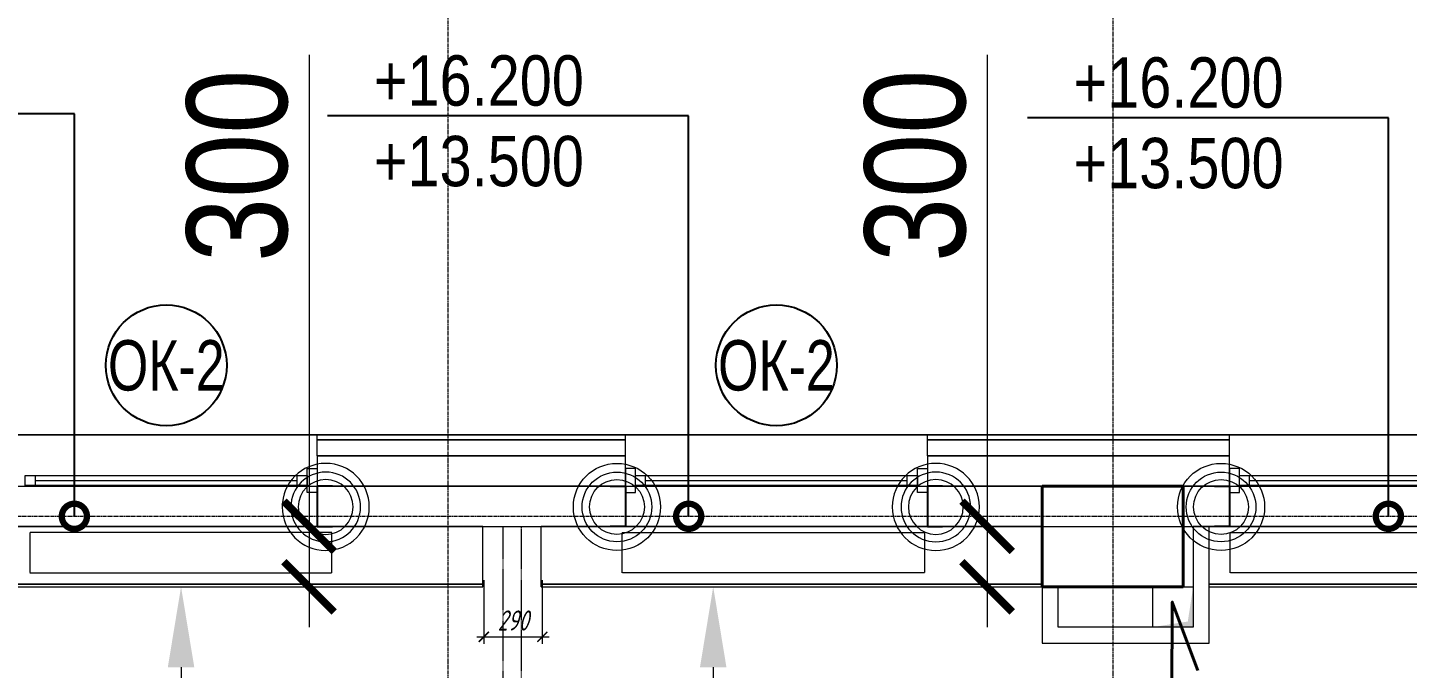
# Model space of a CAD drawing. Header units: millimetres. Extents: x -65509 to 912790, y 446 to 713294.
# Drawn here: x 460712 to 467565, y 596428 to 599611 of the extents above; entities that cross this region are included whole.
import ezdxf
from ezdxf import colors
from ezdxf.entities.mleader import LeaderData, LeaderLine
from ezdxf.enums import TextEntityAlignment as Align
from ezdxf.math import Vec2, Vec3

# ---------------------------------------------------------------- set-up
doc = ezdxf.new("R2010")
doc.units = ezdxf.units.MM
for name, pattern in [('ADSK_Невидимые', [5, 3, -2]), ('CENTER2', [28.575, 19.05, -3.175, 3.175, -3.175]), ('HIDDEN2', [4.7625, 3.175, -1.5875])]:
    doc.linetypes.add(name, pattern=pattern)
doc.layers.get('Defpoints').update_dxf_attribs({"color": 250})
for name, color, linetype, lineweight in [('A-Wall_Материал_Газоблок_Контур', 250, 'Continuous', 0), ('АР_Колонны', 250, 'Continuous', 30), ('АР_Окна', 250, 'Continuous', 5), ('АР_Окна марка', 250, 'Continuous', 9), ('АР_Размеры обшивки', 250, 'Continuous', 5), ('АР_Стены ЖБ', 250, 'Continuous', 35), ('АР_Стены ПЕНОблок', 250, 'Continuous', 20), ('АР_Тонкая', 250, 'Continuous', 5), ('АР_Утеплитель', 250, 'Continuous', 0), ('ВК_Шахты', 250, 'Continuous', 9), ('КМ_Фахверки', 250, 'Continuous', 25), ('Марка окна', 250, 'Continuous', 25), ('Размеры зашивки ГКЛ', 250, 'Continuous', 0), ('РД_Воронки с кровли', 250, 'Continuous', 18), ('РД_Оси_100', 250, 'Continuous', 0), ('ТХ_Оборудование', 250, 'Continuous', 9)]:
    doc.layers.add(name, color=color, linetype=linetype, lineweight=lineweight)
doc.layers.add('АР_Делит', color=250, linetype='Continuous', lineweight=0, plot=False)
doc.layers.add('АР_Отопительные приборы', color=1, linetype='HIDDEN2', lineweight=0, true_color=0xff0000)
doc.layers.add('Зашивка радиаторов тип 2 (файерборд 2 слоя_керамогранит)', color=7, linetype='Continuous', lineweight=0, true_color=0xf40101)
doc.styles.add('Arial_09', font='ARIALN.TTF', dxfattribs={"width": 0.9})
doc.styles.add('Isocpeur3', font='isocpeur.ttf')
doc.styles.add('style1', font='ARIALN.TTF')
doc.styles.add('T_dim', font='romans.shx', dxfattribs={"width": 0.7, "oblique": 15})
doc.dimstyles.new('1-50', dxfattribs={"dimscale": 50, "dimtxt": 2, "dimasz": 1, "dimexe": 0.7, "dimexo": 0.6, "dimtad": 1, "dimdec": 0, "dimlfac": -1, "dimtxsty": 'T_dim', "dimblk1": 'ARCHTICK', "dimblk2": 'ARCHTICK', "dimsah": 1, "dimcen": 0, "dimdle": 0.7, "dimclrd": 256, "dimclre": 256, "dimadec": 0, "dimazin": 0, "dimtfac": 1, "dimtdec": 0, "dimtmove": 1, "dimatfit": 3, "dimfxl": 25, "dimlwd": -1, "dimlwe": -1, "dimarcsym": 2})
doc.dimstyles.new('Dim200_ареал', dxfattribs={"dimscale": 100, "dimtxt": 5, "dimasz": 2.5, "dimexe": 2, "dimexo": 2, "dimgap": 1, "dimtad": 1, "dimzin": 12, "dimdsep": 46, "dimtxsty": 'style1', "dimblk": 'ARCHTICK', "dimcen": 3, "dimdle": 2, "dimclrd": 256, "dimclre": 256, "dimaunit": 1, "dimadec": 0, "dimazin": 3, "dimtfac": 1, "dimtmove": 1, "dimatfit": 3, "dimldrblk": 'OPEN30', "dimfxl": 5, "dimfxlon": 1, "dimtolj": 1, "dimtzin": 0, "dimlwd": 9, "dimlwe": 9, "dimarcsym": 0})

# ---------------------------------------------------------------- blocks, each defined once
blk = doc.blocks.new('_DotSmall')
at = {"color": 0, "linetype": 'ByBlock', "const_width": 0.5}
blk.add_lwpolyline([(-0.0625, 0, 1), (0.0625, 0, 1)], format="xyb", close=True, dxfattribs=at)
blk = doc.blocks.new('Ф_пеноблок 200')
at = {"layer": 'АР_Делит', "color": 1}
for radius in [216.3, 173, 136.2]:
    blk.add_circle((103.4, -41.9), radius, dxfattribs=at)
at = {"layer": 'КМ_Фахверки'}
blk.add_lwpolyline([(0, -75), (0, 0), (200, 0), (200, -75)], dxfattribs=at)
blk = doc.blocks.new('otv')
at = {"linetype": 'Continuous'}
blk.add_lwpolyline([(0, -1), (0, 0), (1, 0), (1, -1)], close=True, dxfattribs=at)
blk.add_solid([(0, -1), (0, 0), (0.135, -0.137), (1, 0)], dxfattribs=at)
blk = doc.blocks.new('СОШ_2200_АР_ОСИ_М100_28.05.24')
at = {"layer": 'РД_Оси_100', "linetype": 'CENTER2'}
for p, q in [((73200, -6155), (73200, 139938.679)), ((-5954.958, 90900), (119910, 90900))]:
    blk.add_line(p, q, dxfattribs=at)
blk.add_lwpolyline([(76500, 139938.679), (76500, -6155)], dxfattribs=at)
blk = doc.blocks.new('_ArchTick')
at = {"color": 0, "linetype": 'ByBlock', "const_width": 0.15}
blk.add_lwpolyline([(-0.5, -0.5), (0.5, 0.5)], dxfattribs=at)
blk = doc.blocks.new('*D823')
at = {"layer": 'Defpoints', "color": 0, "lineweight": 25, "transparency": 16777216}
for p in [(462978.2, 596896.9), (463268.2, 596896.9), (463268.2, 596584.6)]:
    blk.add_point(p, dxfattribs=at)
at = {"layer": 'АР_Делит', "color": 0, "transparency": 16777216}
for p, q in [((462978.2, 596866.9), (462978.2, 596549.6)), ((463268.2, 596866.9), (463268.2, 596549.6)), ((462943.2, 596584.6), (463303.2, 596584.6))]:
    blk.add_line(p, q, dxfattribs=at)
at = {"layer": 'АР_Делит', "color": 0, "transparency": 16777216, "xscale": 50, "yscale": 50, "zscale": 50, "rotation": 180}
blk.add_blockref('_ArchTick', (462978.2, 596584.6), dxfattribs=at)
at = {"layer": 'АР_Делит', "color": 0, "transparency": 16777216, "xscale": 50, "yscale": 50, "zscale": 50}
blk.add_blockref('_ArchTick', (463268.2, 596584.6), dxfattribs=at)
at = {"layer": 'АР_Делит', "color": 0, "transparency": 16777216, "insert": (463123.2, 596665.8), "char_height": 100, "attachment_point": 5, "style": 'T_dim'}
blk.add_mtext('290', dxfattribs=at)
blk = doc.blocks.new('Bottom_R_1500')
at = {"layer": 'АР_Отопительные приборы'}
blk.add_lwpolyline([(-750, -100), (750, -100), (750, 100), (-750, 100)], close=True, dxfattribs=at)
blk = doc.blocks.new('Bottom_L_1500')
at = {"layer": 'АР_Отопительные приборы'}
blk.add_lwpolyline([(750, -100), (-750, -100), (-750, 100), (750, 100)], close=True, dxfattribs=at)
blk = doc.blocks.new('Bottom_L_1200')
at = {"layer": 'АР_Отопительные приборы'}
blk.add_lwpolyline([(600, -100), (-600, -100), (-600, 100), (600, 100)], close=True, dxfattribs=at)
blk = doc.blocks.new('*D774')
at = {"layer": 'Defpoints', "color": 0, "lineweight": 25, "transparency": 16777216}
for p in [(461854.6, 597133.3), (461854.6, 596833.3), (462110, 596833.3)]:
    blk.add_point(p, dxfattribs=at)
at = {"layer": 'АР_Размеры обшивки', "lineweight": 9, "transparency": 16777216}
for p, q in [((462110, 599476.3), (462110, 597133.3)), ((462110, 597333.3), (462110, 596633.3)), ((462054.6, 597133.3), (462310, 597133.3)), ((462054.6, 596833.3), (462310, 596833.3))]:
    blk.add_line(p, q, dxfattribs=at)
at = {"layer": 'АР_Размеры обшивки', "lineweight": 9, "transparency": 16777216, "xscale": 250, "yscale": 250, "zscale": 250}
for p, rotation in [((462110, 597133.3), 90), ((462110, 596833.3), 270)]:
    blk.add_blockref('_ArchTick', p, dxfattribs=dict(at, rotation=rotation))
at = {"layer": 'АР_Размеры обшивки', "color": 0, "transparency": 16777216, "insert": (461754.7, 598924.3), "char_height": 500, "attachment_point": 5, "rotation": 90, "style": 'style1'}
blk.add_mtext('\\A1;300', dxfattribs=at)
blk = doc.blocks.new('_Open30')
at = {"color": 0, "linetype": 'ByBlock', "lineweight": -2}
for p, q in [((-1, 0.268), (0, 0)), ((0, 0), (-1, -0.268)), ((0, 0), (-1, 0))]:
    blk.add_line(p, q, dxfattribs=at)
blk = doc.blocks.new('*D775')
at = {"layer": 'Defpoints', "color": 0, "lineweight": 25, "transparency": 16777216}
for p in [(465221.9, 597133.3), (465221.9, 596833.3), (465477.3, 596833.3)]:
    blk.add_point(p, dxfattribs=at)
at = {"layer": 'АР_Размеры обшивки', "lineweight": 9, "transparency": 16777216}
for p, q in [((465477.3, 599476.3), (465477.3, 597133.3)), ((465477.3, 597333.3), (465477.3, 596633.3)), ((465421.9, 597133.3), (465677.3, 597133.3)), ((465421.9, 596833.3), (465677.3, 596833.3))]:
    blk.add_line(p, q, dxfattribs=at)
at = {"layer": 'АР_Размеры обшивки', "lineweight": 9, "transparency": 16777216, "xscale": 250, "yscale": 250, "zscale": 250}
for p, rotation in [((465477.3, 597133.3), 90), ((465477.3, 596833.3), 270)]:
    blk.add_blockref('_ArchTick', p, dxfattribs=dict(at, rotation=rotation))
at = {"layer": 'АР_Размеры обшивки', "color": 0, "transparency": 16777216, "insert": (465122, 598924.3), "char_height": 500, "attachment_point": 5, "rotation": 90, "style": 'style1'}
blk.add_mtext('\\A1;300', dxfattribs=at)
blk = doc.blocks.new('МОК-Наименование')
at = {"layer": 'Defpoints'}
blk.add_circle((0, 0), 3, dxfattribs=at)
at = {"color": 0, "linetype": 'ByBlock', "lineweight": -2, "style": 'Isocpeur3', "width": 0.8, "flags": 4}
blk.add_attdef('АР-ОКНО:НАИМЕНОВАНИЕ', text='', height=2.5, dxfattribs=at).set_placement((0, 0), align=Align.MIDDLE)

msp = doc.modelspace()

# ---------------------------------------------------------------- linework, layer by layer
at = {"layer": 'АР_Делит'}
msp.add_lwpolyline([(434845.882, 574628.318), (434845.882, 597588.318), (504555.882, 597588.318)], dxfattribs=at)
at = {"layer": 'АР_Колонны', "linetype": 'HIDDEN2', "lineweight": 25}
msp.add_line((466450.882, 596833.318), (465750.882, 596833.318), dxfattribs=at)
at = {"layer": 'АР_Колонны', "linetype": 'Continuous', "lineweight": 35}
msp.add_line((465750.882, 596833.318), (466450.882, 596833.318), dxfattribs=at)
at = {"layer": 'АР_Окна', "linetype": 'Continuous', "lineweight": 5}
for p, q in [((462050.882, 597335.818), (462050.882, 597385.818)), ((465080.882, 597335.818), (465080.882, 597385.818))]:
    msp.add_line(p, q, dxfattribs=at)
for points in [[(462100.882, 597420.818), (462150.882, 597420.818), (462150.882, 597300.818), (462100.882, 597300.818)], [(465130.882, 597420.818), (465180.882, 597420.818), (465180.882, 597300.818), (465130.882, 597300.818)]]:
    msp.add_lwpolyline(points, close=True, dxfattribs=at)
at = {"layer": 'АР_Стены ЖБ', "linetype": 'Continuous', "lineweight": 40}
msp.add_line((465750.882, 596833.318), (466450.882, 596833.318), dxfattribs=at)
at = {"layer": 'АР_Стены ПЕНОблок', "linetype": 'Continuous', "lineweight": 20}
for p, q in [((462150.882, 597333.318), (462150.882, 597133.318)), ((465180.882, 597333.318), (465180.882, 597133.318)), ((465830.882, 596833.336), (465750.882, 596833.336)), ((465750.882, 596833.336), (465750.882, 596553.318)), ((465830.882, 596633.318), (465830.882, 596833.336)), ((466500.882, 596633.318), (465830.882, 596633.318)), ((465750.882, 596553.318), (466580.882, 596553.318))]:
    msp.add_line(p, q, dxfattribs=at)
at = {"layer": 'АР_Тонкая', "linetype": 'Continuous', "lineweight": 5}
for p, q in [((462150.882, 597483.318), (462150.882, 597588.318)), ((465180.882, 597483.318), (465180.882, 597588.318))]:
    msp.add_line(p, q, dxfattribs=at)
at = {"layer": 'АР_Утеплитель', "linetype": 'Continuous', "lineweight": 0}
for p, q in [((462150.882, 597483.318), (462150.882, 597333.318)), ((465180.882, 597483.318), (465180.882, 597333.318))]:
    msp.add_line(p, q, dxfattribs=at)
at = {"layer": 'Зашивка радиаторов тип 2 (файерборд 2 слоя_керамогранит)', "linetype": 'Continuous', "lineweight": 0}
for p, q in [((460650.881, 596845.818), (462973.215, 596845.811)), ((462973.215, 596845.811), (460650.881, 596845.818)), ((463263.216, 596845.811), (465750.883, 596845.818)), ((465750.883, 596845.818), (463263.216, 596845.811)), ((466580.882, 596845.818), (471750.882, 596845.818)), ((471750.882, 596845.818), (466580.882, 596845.818)), ((460650.881, 596833.318), (462973.214, 596833.311)), ((463263.216, 596833.311), (465750.883, 596833.318)), ((466580.882, 596833.318), (471750.882, 596833.318))]:
    msp.add_line(p, q, dxfattribs=at)
at = {"layer": 'РД_Воронки с кровли', "lineweight": 40}
msp.add_lwpolyline([(466392.382, 595826.387), (466396.38, 596757.344), (466524.321, 596417.724)], dxfattribs=at)

# ---------------------------------------------------------------- block references
at = {"layer": 'АР_Окна марка', "linetype": 'Continuous', "lineweight": 9}
ref = msp.add_blockref('МОК-Наименование', (461400.882, 597933.318), dxfattribs=dict(at, xscale=100, yscale=100, zscale=100))
ref.add_attrib('АР-ОКНО:НАИМЕНОВАНИЕ', 'ОК-2', dxfattribs={"layer": '0', "color": 0, "linetype": 'ByBlock', "lineweight": -2, "height": 250, "style": 'Arial_09', "width": 0.9}).set_placement((461400.882, 597933.318), align=Align.MIDDLE)
ref = msp.add_blockref('МОК-Наименование', (464430.882, 597933.318), dxfattribs=dict(at, xscale=100, yscale=100, zscale=100))
ref.add_attrib('АР-ОКНО:НАИМЕНОВАНИЕ', 'ОК-2', dxfattribs={"layer": '0', "color": 0, "linetype": 'ByBlock', "lineweight": -2, "height": 250, "style": 'Arial_09', "width": 0.9}).set_placement((464430.882, 597933.318), align=Align.MIDDLE)
at = {"layer": 'ВК_Шахты', "xscale": 200, "yscale": 200, "rotation": 180}
msp.add_blockref('otv', (466500.882, 596633.318), dxfattribs=at)
at = {"layer": 'КМ_Фахверки', "xscale": -1, "rotation": 90}
msp.add_blockref('Ф_пеноблок 200', (465180.882, 597333.318), dxfattribs=at)

# ---------------------------------------------------------------- dimensions: what is measured, and where the dimension line sits
at = {"layer": 'АР_Делит'}
dim = msp.add_linear_dim(base=(463268.215, 596584.551), p1=(462978.215, 596896.886), p2=(463268.215, 596896.886), dimstyle='1-50', override={"dimclrd": 0, "dimclre": 0}, dxfattribs=at)
dim.commit()
dim.dimension.update_dxf_attribs({"geometry": '*D823', "text_midpoint": (463123.215, 596665.801)})

# ---------------------------------------------------------------- leaders
ml = msp.add_multileader_mtext('Standard', dxfattribs=at)
ml.set_content('предусмотреть лорбик_файерборд по мет.каркасу  от ФГ-15 до покрытия фермы/перекрытия', color=256, style='style1')
ml.set_leader_properties(color=256)
ml.build(insert=Vec2(0, 0))
ml.multileader.update_dxf_attribs({"has_dogleg": 0, "text_left_attachment_type": 6, "text_right_attachment_type": 6, "arrow_head_size": 500, "scale": 100})
ctx = ml.context
ctx.base_point, ctx.scale, ctx.char_height, ctx.arrow_head_size, ctx.landing_gap_size, ctx.plane_origin, ctx.plane_x_axis, ctx.plane_y_axis = Vec3(427558.207, 588605.03), 100, 300, 500, 50, Vec3(409878.206, 573003.983), Vec3(1, 0.00000001), Vec3(-0.00000001, 1)
ctx.left_attachment, ctx.right_attachment = 6, 6
notes = []
notes.append((ctx, [(1, (1, 1, 0), (427550.207, 588605.03), (1, 0.00000001), 8, [(0, [(436950.881, 590853.318)], 0, []), (1, [(401750.882, 659149.318)], 0, [])])]))
ctx.mtext.insert, ctx.mtext.text_direction, ctx.mtext.rotation, ctx.mtext.width, ctx.mtext.defined_height, ctx.mtext.flow_direction = Vec3(427608.207, 588988.318), Vec3(1, 0.00000001), 0.00000001, 4538.94863, 395.157, 5
at = {"layer": 'АР_Делит', "lineweight": 5}
ml = msp.add_multileader_mtext('Standard', dxfattribs=at)
ml.set_content('+стойку фахверка?', color=256, style='style1')
ml.set_leader_properties(color=256)
ml.build(insert=Vec2(0, 0))
ml.multileader.update_dxf_attribs({"has_dogleg": 0, "text_left_attachment_type": 6, "text_right_attachment_type": 6, "arrow_head_size": 300, "scale": 100})
ctx = ml.context
ctx.base_point, ctx.scale, ctx.char_height, ctx.arrow_head_size, ctx.landing_gap_size, ctx.plane_origin, ctx.plane_x_axis, ctx.plane_y_axis = Vec3(456032.602, 596263.648), 100, 300, 300, 50, Vec3(448219.854, 587625.379), Vec3(1, 0.00000001), Vec3(-0.00000001, 1)
ctx.left_attachment, ctx.right_attachment = 6, 6
notes.append((ctx, [(1, (1, 1, 0), (455232.602, 596263.648), (1, 0.00000001), 800, [(0, [(455225.205, 595663.457)], 0, [])])]))
ctx.mtext.insert, ctx.mtext.text_direction, ctx.mtext.rotation, ctx.mtext.width, ctx.mtext.flow_direction = Vec3(456082.602, 596651.847), Vec3(1, 0.00000001), 0.00000001, 3555.10591, 5
at = {"layer": 'Размеры зашивки ГКЛ'}
ml = msp.add_multileader_mtext('Standard', dxfattribs=at)
ml.set_content('\\pxsm1;Тип 2 ', color=(0, 0, 138), style='style1')
ml.set_leader_properties(color=256, linetype='ByLayer', lineweight=9)
ml.build(insert=Vec2(0, 0))
ml.multileader.update_dxf_attribs({"has_dogleg": 0, "text_left_attachment_type": 6, "text_right_attachment_type": 6, "text_bottom_attachment_type": 10, "dogleg_length": 25, "arrow_head_size": 400})
ctx = ml.context
ctx.base_point, ctx.char_height, ctx.arrow_head_size, ctx.landing_gap_size, ctx.plane_origin = Vec3(461474.304, 594337.049), 400, 400, 50, Vec3(454622.778, 602226.508)
ctx.left_attachment, ctx.right_attachment, ctx.top_attachment = 6, 6, 10
notes.append((ctx, [(0, (1, 1, 0), (461449.304, 594337.049), (1, 0), 25, [(1, [(461474.304, 596833.318)], 0, [])])]))
ctx.mtext.insert, ctx.mtext.width, ctx.mtext.defined_height, ctx.mtext.line_spacing_factor, ctx.mtext.flow_direction = Vec3(461524.304, 594817.049), 1668.44707, 600, 0.3, 5
ml = msp.add_multileader_mtext('Standard', dxfattribs=at)
ml.set_content('\\pxsm1;Тип 2 ', color=(0, 0, 138), style='style1')
ml.set_leader_properties(color=256, linetype='ByLayer', lineweight=9)
ml.build(insert=Vec2(0, 0))
ml.multileader.update_dxf_attribs({"has_dogleg": 0, "text_left_attachment_type": 6, "text_right_attachment_type": 6, "text_bottom_attachment_type": 10, "dogleg_length": 25, "arrow_head_size": 400})
ctx = ml.context
ctx.base_point, ctx.char_height, ctx.arrow_head_size, ctx.landing_gap_size, ctx.plane_origin = Vec3(464117.075, 594337.049), 400, 400, 50, Vec3(457265.549, 602226.508)
ctx.left_attachment, ctx.right_attachment, ctx.top_attachment = 6, 6, 10
notes.append((ctx, [(0, (1, 1, 0), (464092.075, 594337.049), (1, 0), 25, [(1, [(464117.075, 596833.318)], 0, [])])]))
ctx.mtext.insert, ctx.mtext.width, ctx.mtext.defined_height, ctx.mtext.line_spacing_factor, ctx.mtext.flow_direction = Vec3(464167.075, 594817.049), 1668.44707, 600, 0.3, 5
for ctx, leaders in notes:
    for number, flags, end, landing, length, lines in leaders:
        leader = LeaderData()
        leader.index, (leader.has_last_leader_line, leader.has_dogleg_vector, leader.attachment_direction) = number, flags
        leader.last_leader_point, leader.dogleg_vector, leader.dogleg_length = Vec3(end), Vec3(landing), length
        for number, points, colour, breaks in lines:
            line = LeaderLine()
            line.index, line.vertices, line.color, line.breaks = number, Vec3.list(points), colors.encode_raw_color(colour), breaks
            leader.lines.append(line)
        ctx.leaders.append(leader)

# ---------------------------------------------------------------- next in the draw order: leaders
at = {"layer": 'Марка окна', "lineweight": 0, "ltscale": 20}
ml = msp.add_multileader_mtext('Standard', dxfattribs=at)
ml.set_content('+16.200\\P+13.500', color=256, style='style1')
ml.set_leader_properties(color=256, linetype='ByLayer', lineweight=-1)
ml.set_arrow_properties(name='DOTSMALL')
ml.build(insert=Vec2(0, 0))
ml.multileader.update_dxf_attribs({"text_left_attachment_type": 6, "text_right_attachment_type": 6, "dogleg_length": 200, "arrow_head_size": 250})
ctx = ml.context
ctx.base_point, ctx.char_height, ctx.arrow_head_size, ctx.landing_gap_size, ctx.plane_origin = Vec3(459380.921, 599183.338), 250, 250, 0, Vec3(459264.338, 597569.5)
ctx.left_attachment, ctx.right_attachment = 6, 6
notes = []
notes.append((ctx, [(0, (1, 1, 0), (460944.438, 599183.338), (-1, 0), 550.044, [(0, [(460944.438, 597183.318)], 0, [])])]))
ctx.mtext.insert, ctx.mtext.line_spacing_factor, ctx.mtext.flow_direction = Vec3(459380.921, 599483.338), 0.96, 5
ctx.mtext.has_bg_fill, ctx.mtext.bg_color, ctx.mtext.bg_scale_factor, ctx.mtext.bg_transparency, ctx.mtext.use_window_bg_color = 1, -1027028792, 1.5, 0, 1
ml = msp.add_multileader_mtext('Standard', dxfattribs=at)
ml.set_content('+16.200\\P+13.500', color=256, style='style1')
ml.set_leader_properties(color=256, linetype='ByLayer', lineweight=-1)
ml.set_arrow_properties(name='DOTSMALL')
ml.build(insert=Vec2(0, 0))
ml.multileader.update_dxf_attribs({"text_left_attachment_type": 6, "text_right_attachment_type": 6, "dogleg_length": 200, "arrow_head_size": 250})
ctx = ml.context
ctx.base_point, ctx.char_height, ctx.arrow_head_size, ctx.landing_gap_size, ctx.plane_origin = Vec3(462431.649, 599173.059), 250, 250, 0, Vec3(462315.065, 597569.5)
ctx.left_attachment, ctx.right_attachment = 6, 6
notes.append((ctx, [(0, (1, 1, 0), (463995.165, 599173.059), (-1, 0), 550.044, [(0, [(463995.165, 597183.318)], 0, [])])]))
ctx.mtext.insert, ctx.mtext.line_spacing_factor, ctx.mtext.flow_direction = Vec3(462431.649, 599473.059), 0.96, 5
ctx.mtext.has_bg_fill, ctx.mtext.bg_color, ctx.mtext.bg_scale_factor, ctx.mtext.bg_transparency, ctx.mtext.use_window_bg_color = 1, -1027028792, 1.5, 0, 1
ml = msp.add_multileader_mtext('Standard', dxfattribs=at)
ml.set_content('+16.200\\P+13.500', color=256, style='style1')
ml.set_leader_properties(color=256, linetype='ByLayer', lineweight=-1)
ml.set_arrow_properties(name='DOTSMALL')
ml.build(insert=Vec2(0, 0))
ml.multileader.update_dxf_attribs({"text_left_attachment_type": 6, "text_right_attachment_type": 6, "dogleg_length": 200, "arrow_head_size": 250})
ctx = ml.context
ctx.base_point, ctx.char_height, ctx.arrow_head_size, ctx.landing_gap_size, ctx.plane_origin = Vec3(465906.577, 599163.212), 250, 250, 0, Vec3(465789.993, 597569.5)
ctx.left_attachment, ctx.right_attachment = 6, 6
notes.append((ctx, [(0, (1, 1, 0), (467470.093, 599163.212), (-1, 0), 550.044, [(0, [(467470.093, 597183.318)], 0, [])])]))
ctx.mtext.insert, ctx.mtext.line_spacing_factor, ctx.mtext.flow_direction = Vec3(465906.577, 599463.212), 0.96, 5
ctx.mtext.has_bg_fill, ctx.mtext.bg_color, ctx.mtext.bg_scale_factor, ctx.mtext.bg_transparency, ctx.mtext.use_window_bg_color = 1, -1027028792, 1.5, 0, 1
for ctx, leaders in notes:
    for number, flags, end, landing, length, lines in leaders:
        leader = LeaderData()
        leader.index, (leader.has_last_leader_line, leader.has_dogleg_vector, leader.attachment_direction) = number, flags
        leader.last_leader_point, leader.dogleg_vector, leader.dogleg_length = Vec3(end), Vec3(landing), length
        for number, points, colour, breaks in lines:
            line = LeaderLine()
            line.index, line.vertices, line.color, line.breaks = number, Vec3.list(points), colors.encode_raw_color(colour), breaks
            leader.lines.append(line)
        ctx.leaders.append(leader)

# ---------------------------------------------------------------- next in the draw order: linework, layer by layer
at = {"layer": 'A-Wall_Материал_Газоблок_Контур', "linetype": 'Continuous', "lineweight": 0}
for p, q in [((462150.882, 597588.318), (460650.882, 597588.318)), ((465180.882, 597588.318), (463680.882, 597588.318)), ((469080.882, 597588.318), (466680.882, 597588.318)), ((460650.882, 597133.318), (462150.882, 597133.318)), ((463680.882, 597133.318), (465180.882, 597133.318)), ((466680.882, 597133.318), (469080.882, 597133.318))]:
    msp.add_line(p, q, dxfattribs=at)
at = {"layer": 'АР_Колонны', "linetype": 'HIDDEN2', "lineweight": 25}
for p, q in [((465750.882, 597333.318), (466450.882, 597333.318)), ((465750.882, 596833.318), (465750.882, 597333.318)), ((466450.882, 597333.318), (466450.882, 596833.318))]:
    msp.add_line(p, q, dxfattribs=at)
at = {"layer": 'АР_Колонны', "linetype": 'Continuous', "lineweight": 35}
for p, q in [((466450.882, 597333.318), (465750.882, 597333.318)), ((465750.882, 597333.318), (465750.882, 596833.318)), ((466450.882, 596833.318), (466450.882, 597333.318))]:
    msp.add_line(p, q, dxfattribs=at)
at = {"layer": 'АР_Окна', "linetype": 'Continuous', "lineweight": 5}
for p, q in [((460650.882, 597588.318), (462150.882, 597588.318)), ((463680.882, 597588.318), (465180.882, 597588.318)), ((466680.882, 597588.318), (469080.882, 597588.318)), ((460750.882, 597335.818), (460750.882, 597385.818)), ((460750.882, 597360.818), (462050.882, 597360.818)), ((463780.882, 597335.818), (463780.882, 597385.818)), ((463780.882, 597360.818), (465080.882, 597360.818)), ((466780.882, 597335.818), (466780.882, 597385.818)), ((466780.882, 597360.818), (468980.882, 597360.818)), ((460650.882, 597133.318), (462150.882, 597133.318)), ((463680.882, 597133.318), (465180.882, 597133.318)), ((466680.882, 597133.318), (469080.882, 597133.318))]:
    msp.add_line(p, q, dxfattribs=at)
for points in [[(463730.882, 597420.818), (463680.882, 597420.818), (463680.882, 597300.818), (463730.882, 597300.818)], [(466730.882, 597420.818), (466680.882, 597420.818), (466680.882, 597300.818), (466730.882, 597300.818)], [(460700.882, 597335.818), (460700.882, 597385.818), (462100.882, 597385.818), (462100.882, 597335.818)], [(463730.882, 597335.818), (463730.882, 597385.818), (465130.882, 597385.818), (465130.882, 597335.818)], [(466730.882, 597335.818), (466730.882, 597385.818), (469030.882, 597385.818), (469030.882, 597335.818)]]:
    msp.add_lwpolyline(points, close=True, dxfattribs=at)
at = {"layer": 'АР_Стены ЖБ', "linetype": 'Continuous', "lineweight": 40}
for p, q in [((466450.882, 597333.318), (465750.882, 597333.318)), ((465750.882, 597333.318), (465750.882, 596833.318)), ((466450.882, 596833.318), (466450.882, 597333.318))]:
    msp.add_line(p, q, dxfattribs=at)
at = {"layer": 'АР_Стены ПЕНОблок', "linetype": 'Continuous', "lineweight": 20}
for p, q in [((463680.882, 597333.318), (462150.882, 597333.318)), ((463680.882, 597133.318), (463680.882, 597333.318)), ((466680.882, 597333.318), (465180.882, 597333.318)), ((466680.882, 597133.318), (466680.882, 597333.318)), ((462150.882, 597133.318), (463680.882, 597133.318)), ((465180.882, 597133.318), (466680.882, 597133.318)), ((466580.882, 597133.318), (466500.882, 597133.318)), ((466500.882, 597133.318), (466500.882, 596633.318)), ((466580.882, 596553.318), (466580.882, 597133.318))]:
    msp.add_line(p, q, dxfattribs=at)
at = {"layer": 'АР_Тонкая', "linetype": 'Continuous', "lineweight": 5}
for p, q in [((463680.882, 597588.318), (462150.882, 597588.318)), ((463680.882, 597563.318), (462150.882, 597563.318)), ((462150.882, 597563.318), (463680.882, 597563.318)), ((463680.882, 597483.318), (463680.882, 597588.318)), ((466680.882, 597588.318), (465180.882, 597588.318)), ((466680.882, 597563.318), (465180.882, 597563.318)), ((465180.882, 597563.318), (466680.882, 597563.318)), ((466680.882, 597483.318), (466680.882, 597588.318)), ((462150.882, 597483.318), (463680.882, 597483.318)), ((465180.882, 597483.318), (466680.882, 597483.318))]:
    msp.add_line(p, q, dxfattribs=at)
at = {"layer": 'АР_Утеплитель', "linetype": 'Continuous', "lineweight": 0}
for p, q in [((463680.882, 597483.318), (462150.882, 597483.318)), ((463680.882, 597333.318), (463680.882, 597483.318)), ((466680.882, 597483.318), (465180.882, 597483.318)), ((466680.882, 597333.318), (466680.882, 597483.318)), ((462150.882, 597333.318), (463680.882, 597333.318)), ((465180.882, 597333.318), (466680.882, 597333.318))]:
    msp.add_line(p, q, dxfattribs=at)
at = {"layer": 'Зашивка радиаторов тип 2 (файерборд 2 слоя_керамогранит)', "linetype": 'Continuous', "lineweight": 0}
for p, q in [((462973.215, 597133.311), (460650.882, 597133.318)), ((462973.214, 596833.311), (462973.215, 597133.311)), ((465750.882, 597133.318), (463263.215, 597133.311)), ((463263.216, 596833.311), (463263.215, 597133.311)), ((465750.883, 596833.318), (465750.882, 597133.318)), ((471750.882, 597133.318), (466580.882, 597133.318)), ((466580.882, 596833.318), (466580.882, 597133.318))]:
    msp.add_line(p, q, dxfattribs=at)
at = {"layer": 'КМ_Фахверки', "lineweight": 5}
msp.add_lwpolyline([(435451.032, 597333.318), (504300.882, 597333.318), (504300.882, 506183.318), (435100.882, 506183.318), (435100.882, 574808.318), (435451.032, 574808.318), (435451.032, 597333.318)], dxfattribs=at)
at = {"layer": 'ТХ_Оборудование', "linetype": 'ADSK_Невидимые'}
msp.add_lwpolyline([(463163.215, 597133.311), (463163.215, 591283.311), (463073.215, 591283.311), (463073.215, 597133.311)], close=True, dxfattribs=at)

# ---------------------------------------------------------------- next in the draw order: block references
at = {"layer": 'АР_Отопительные приборы', "rotation": 180}
for name, p in [('Bottom_R_1500', (461473.535, 597003.318)), ('Bottom_L_1500', (464415.555, 597003.318)), ('Bottom_L_1200', (467285.13, 597003.318))]:
    msp.add_blockref(name, p, dxfattribs=at)
at = {"layer": 'КМ_Фахверки', "xscale": -1, "rotation": 90}
msp.add_blockref('Ф_пеноблок 200', (462150.882, 597333.318), dxfattribs=at)
at = {"layer": 'КМ_Фахверки', "rotation": 270}
for p in [(463680.882, 597333.318), (466680.882, 597333.318)]:
    msp.add_blockref('Ф_пеноблок 200', p, dxfattribs=at)
at = {"layer": 'РД_Оси_100'}
msp.add_blockref('СОШ_2200_АР_ОСИ_М100_28.05.24', (389600.882, 506283.318), dxfattribs=at)

# ---------------------------------------------------------------- next in the draw order: dimensions: what is measured, and where the dimension line sits
at = {"layer": 'АР_Размеры обшивки'}
for base, p1, p2, picture, middle in [((462109.955, 596833.318), (461854.556, 597133.318), (461854.556, 596833.318), '*D774', (462490.242, 598924.266)), ((465477.281, 596833.318), (465221.882, 597133.318), (465221.882, 596833.318), '*D775', (465857.568, 598924.266))]:
    dim = msp.add_linear_dim(base=base, p1=p1, p2=p2, angle=90, dimstyle='Dim200_ареал', override={"dimdec": 0}, dxfattribs=at)
    dim.commit()
    dim.dimension.update_dxf_attribs({"geometry": picture, "text_midpoint": middle, "dimtype": 160})

# ---------------------------------------------------------------- next in the draw order: leaders
at = {"layer": 'АР_Делит'}
ml = msp.add_multileader_mtext('Standard', dxfattribs=at)
ml.set_content('файерборд по мет.каркасу от блоков до покрытия фермы', color=256, style='style1')
ml.set_leader_properties(color=256)
ml.build(insert=Vec2(0, 0))
ml.multileader.update_dxf_attribs({"has_dogleg": 0, "text_left_attachment_type": 6, "text_right_attachment_type": 6, "arrow_head_size": 500, "scale": 100})
ctx = ml.context
ctx.base_point, ctx.scale, ctx.char_height, ctx.arrow_head_size, ctx.landing_gap_size, ctx.plane_origin, ctx.plane_x_axis, ctx.plane_y_axis = Vec3(433038.341, 600141.221), 100, 300, 500, 50, Vec3(414035.246, 585845.887), Vec3(1, 0.00000001), Vec3(-0.00000001, 1)
ctx.left_attachment, ctx.right_attachment = 6, 6
notes = []
notes.append((ctx, [(0, (1, 1, 0), (437424.922, 600141.221), (-1, -0.00000001), 8, [(0, [(443200.882, 593833.318), (447520.882, 593766.476)], 0, [])])]))
ctx.mtext.insert, ctx.mtext.text_direction, ctx.mtext.rotation, ctx.mtext.width, ctx.mtext.defined_height, ctx.mtext.flow_direction = Vec3(433088.341, 600524.509), Vec3(1, 0.00000001), 0.00000001, 4538.94863, 395.157, 5
at = {"layer": 'АР_Делит', "lineweight": 0}
ml = msp.add_multileader_mtext('Standard', dxfattribs=at)
ml.set_content('Обратить внимание- зашивка воронки', color=256, style='style1')
ml.set_leader_properties(color=256)
ml.build(insert=Vec2(0, 0))
ml.multileader.update_dxf_attribs({"has_dogleg": 0, "text_left_attachment_type": 6, "text_right_attachment_type": 6, "arrow_head_size": 500, "scale": 100})
ctx = ml.context
ctx.base_point, ctx.scale, ctx.char_height, ctx.arrow_head_size, ctx.landing_gap_size, ctx.plane_origin, ctx.plane_x_axis, ctx.plane_y_axis = Vec3(442920.219, 598772.158), 100, 300, 500, 50, Vec3(438968.083, 598001.647), Vec3(1, 0.00000001), Vec3(-0.00000001, 1)
ctx.left_attachment, ctx.right_attachment = 6, 6
notes.append((ctx, [(0, (1, 1, 0), (446307.345, 598772.158), (-1, -0.00000001), 8, [(0, [(447850.883, 594533.318)], 0, [])])]))
ctx.mtext.insert, ctx.mtext.text_direction, ctx.mtext.rotation, ctx.mtext.width, ctx.mtext.defined_height, ctx.mtext.flow_direction = Vec3(442970.219, 599155.446), Vec3(1, 0.00000001), 0.00000001, 4190.47386, 395.157, 5
for ctx, leaders in notes:
    for number, flags, end, landing, length, lines in leaders:
        leader = LeaderData()
        leader.index, (leader.has_last_leader_line, leader.has_dogleg_vector, leader.attachment_direction) = number, flags
        leader.last_leader_point, leader.dogleg_vector, leader.dogleg_length = Vec3(end), Vec3(landing), length
        for number, points, colour, breaks in lines:
            line = LeaderLine()
            line.index, line.vertices, line.color, line.breaks = number, Vec3.list(points), colors.encode_raw_color(colour), breaks
            leader.lines.append(line)
        ctx.leaders.append(leader)

doc.saveas('drawing.dxf')
